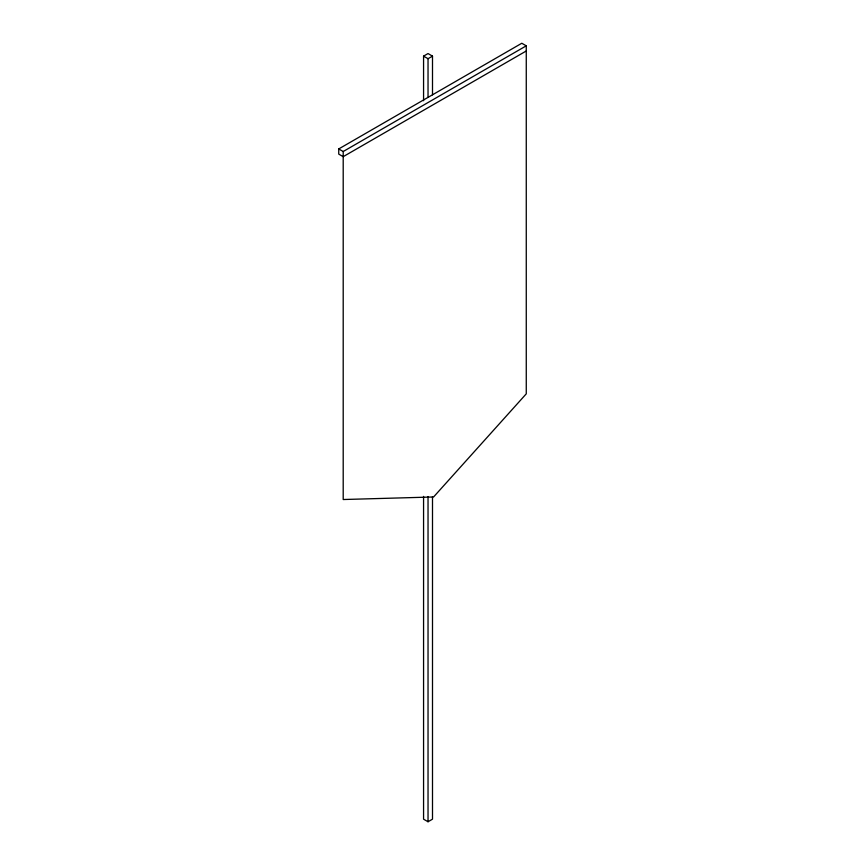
<?xml version="1.0" encoding="UTF-8"?>
<svg xmlns="http://www.w3.org/2000/svg" width="865" height="865" viewBox="0 0 865 865"><rect width="100%" height="100%" fill="white"/><g stroke="black" fill="none" stroke-linecap="round" stroke-linejoin="round"><path stroke-width="1.3" d="M423.569 100.708L423.569 56.139L428.034 53.565L432.5 56.139L432.5 94.804M423.569 56.139L428.034 58.712L432.5 56.139M526.266 50.981L343.2 156.673L338.734 154.1L338.734 148.942L521.8 43.25L526.266 45.823L526.266 393.835L433.581 496.975L343.2 499.527L343.2 151.516L526.266 45.823M423.569 496.402L423.569 819.177L428.034 821.75L432.5 819.177L432.5 496.672M338.734 148.942L343.2 151.516M428.034 58.712L428.034 97.388M428.034 496.553L428.034 821.75"/></g></svg>
